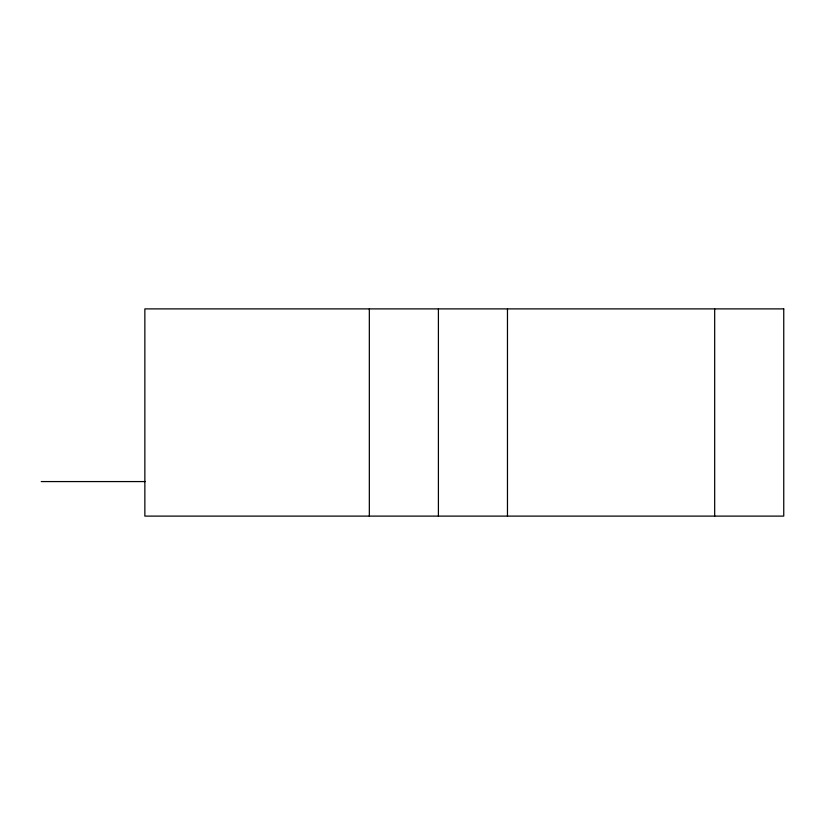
<?xml version="1.0" encoding="UTF-8"?>
<svg xmlns="http://www.w3.org/2000/svg" width="825" height="825" viewBox="0 0 825 825"><rect width="100%" height="100%" fill="white"/><g stroke="black" fill="none" stroke-linecap="round" stroke-linejoin="round"><path stroke-width="1.24" d="M41.25 481.573L145.2 481.573M714.677 308.89L714.677 516.11M507.468 308.89L507.468 516.11M438.405 308.89L438.405 516.11M369.332 308.89L369.332 516.11M783.75 308.89L144.86 308.89L144.86 516.11L783.75 516.11L783.75 308.89"/></g></svg>
